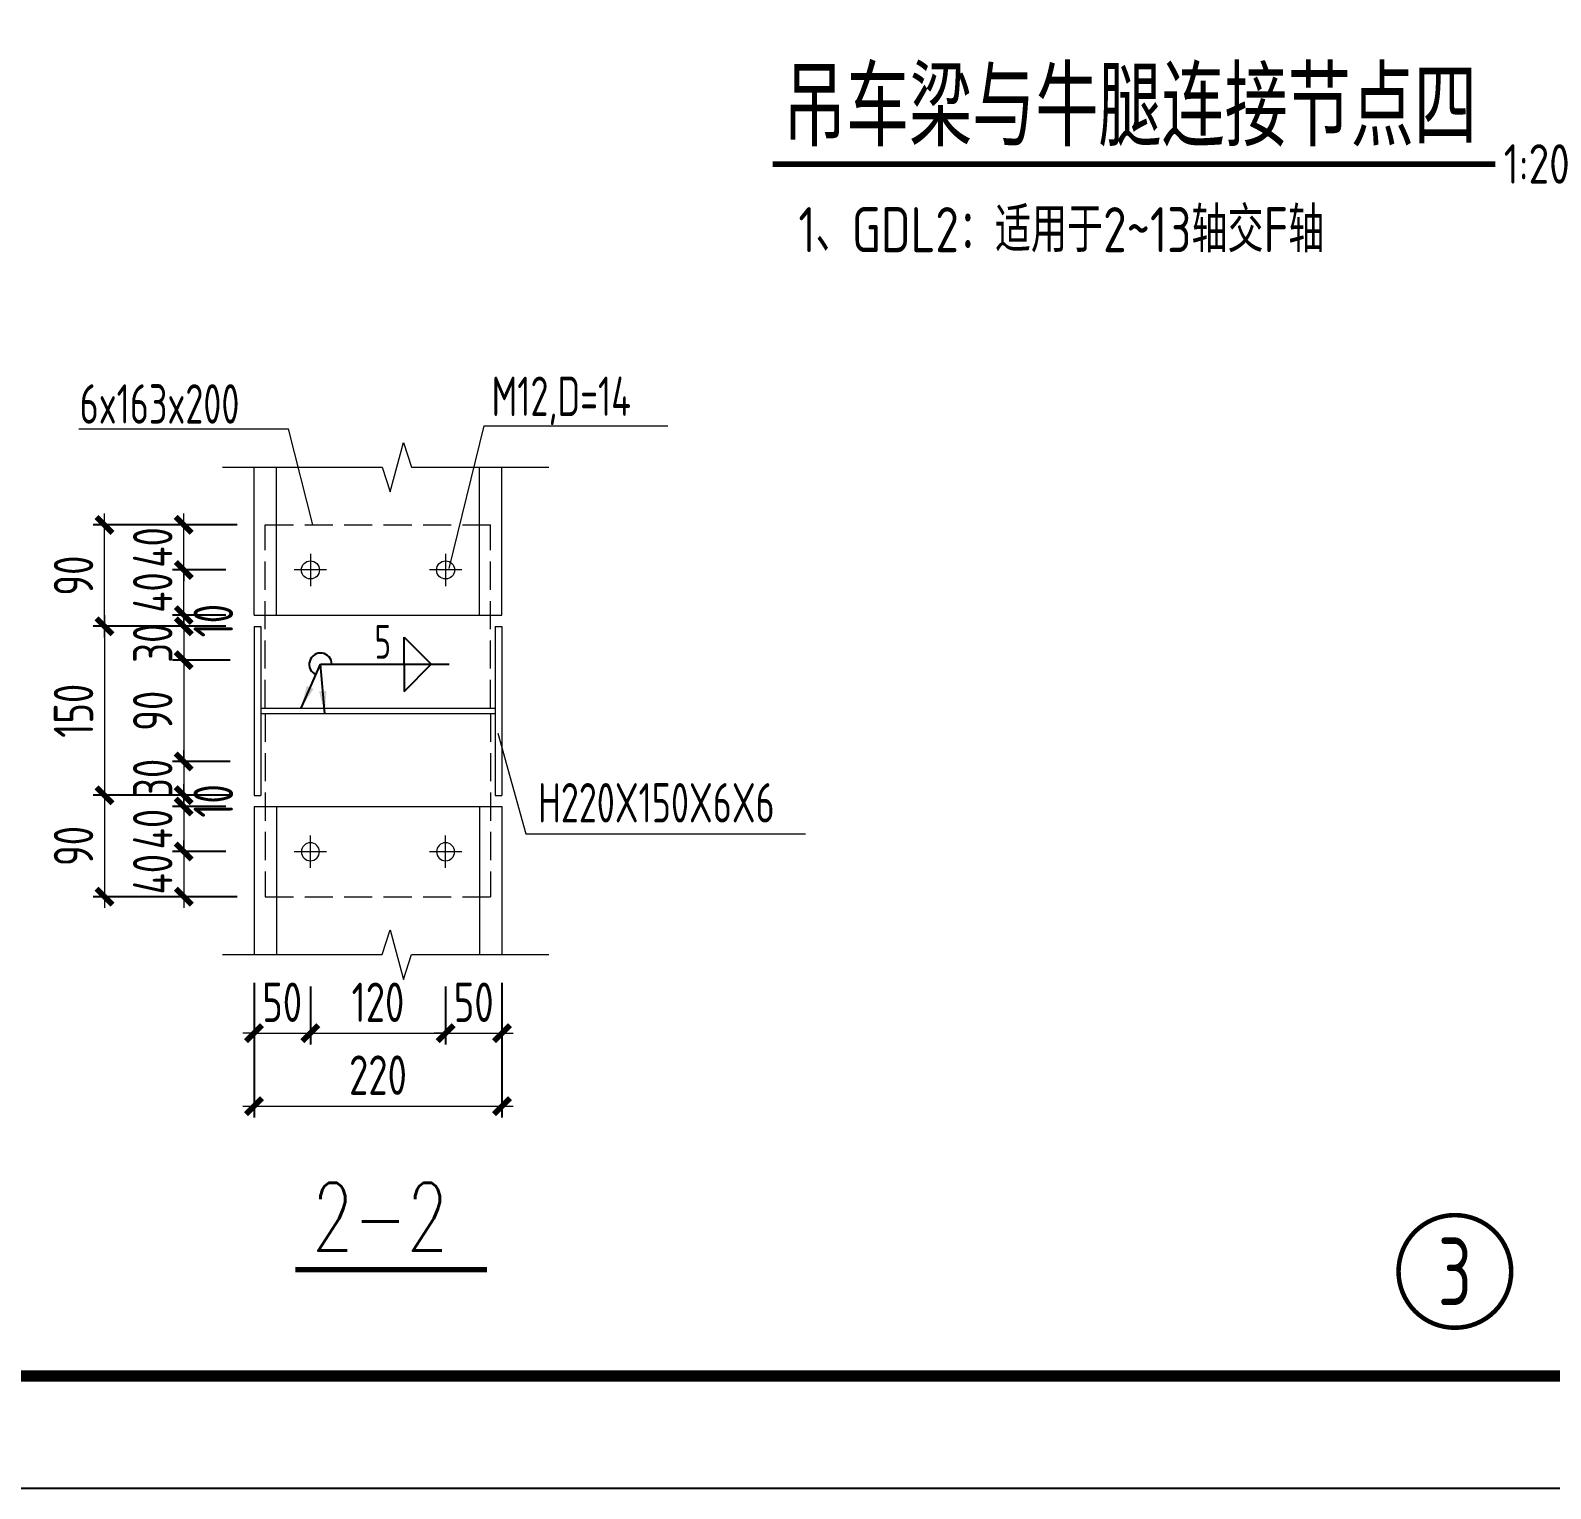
# Model space of a CAD drawing. Extents: x -2746917 to -971774, y -3334247 to -3250358.
# Drawn here: x -1269180 to -1255688, y -3316173 to -3303230 of the extents above; entities that cross this region are included whole.
import ezdxf
from ezdxf.enums import TextEntityAlignment as Align

# ---------------------------------------------------------------- set-up
doc = ezdxf.new("R2010")
doc.units = 0
doc.header["$LTSCALE"] = 1000
doc.header["$MEASUREMENT"] = 0
doc.header["$PDMODE"] = 35
doc.linetypes.add('DASH', pattern=[0.35, 0.25, -0.1])
doc.layers.get('0').update_dxf_attribs({"linetype": 'CONTINUOUS'})
doc.layers.get('Defpoints').update_dxf_attribs({"linetype": 'CONTINUOUS'})
for name, color, linetype in [('BEAM_CON', 4, 'CONTINUOUS'), ('DIM', 3, 'CONTINUOUS'), ('NUM', 7, 'CONTINUOUS'), ('PUB_TITLE', 4, 'CONTINUOUS'), ('TEXT', 7, 'CONTINUOUS'), ('THIN', 7, 'CONTINUOUS'), ('WELD', 7, 'CONTINUOUS')]:
    doc.layers.add(name, color=color, linetype=linetype)
doc.layers.add('yichutu', color=7, linetype='CONTINUOUS', true_color=0xffffff, plot=False)
doc.styles.add('TSSD_Dimension', font='tssdeng.shx', dxfattribs={"width": 0.75, "bigfont": 'Hztxt.shx'})
doc.styles.add('TSSD_Label', font='tssdeng.shx', dxfattribs={"width": 0.75, "bigfont": 'hztxt.shx'})
doc.styles.add('TSSD_Norm', font='tssdeng.shx', dxfattribs={"width": 0.75, "bigfont": 'hztxt.shx'})
doc.styles.add('TSSD_Num', font='tssdeng.shx', dxfattribs={"width": 0.75, "bigfont": 'hztxt.shx'})
doc.styles.add('正文', font='romans.shx', dxfattribs={"width": 0.71, "bigfont": 'hztxt.shx'})
doc.dimstyles.new('TSSD_10_100', dxfattribs={"dimtxt": 350, "dimasz": 100, "dimexe": 100, "dimexo": 250, "dimgap": 100, "dimtad": 1, "dimdec": 0, "dimlfac": 0.1, "dimzin": 0, "dimdsep": 46, "dimtxsty": 'TSSD_Dimension', "dimblk": 'ARCHTICK', "dimcen": 0, "dimdle": 100, "dimclrt": 7, "dimadec": 0, "dimazin": 0, "dimtfac": 1, "dimtdec": 0, "dimtix": 1, "dimtmove": 2, "dimatfit": 3, "dimldrblk": 'ARCHTICK', "dimfxl": 1, "dimtolj": 1, "dimtzin": 0, "dimlwd": 5, "dimarcsym": 0})
doc.dimstyles.new('TSSD_LEADER_STYLE_200.0', dxfattribs={"dimtxt": 700, "dimasz": 200, "dimexe": 200, "dimexo": 500, "dimgap": 0.09, "dimtad": 0, "dimtih": 1, "dimtoh": 1, "dimdec": 4, "dimzin": 0, "dimdsep": 46, "dimtxsty": 'Standard', "dimcen": 0.09, "dimdle": 200, "dimclrt": 7, "dimadec": 0, "dimazin": 0, "dimtfac": 1, "dimtdec": 4, "dimtofl": 0, "dimtmove": 0, "dimatfit": 3, "dimfxl": 1, "dimtolj": 1, "dimtzin": 0, "dimarcsym": 0})

# ---------------------------------------------------------------- blocks, each defined once
blk = doc.blocks.new('_ArchTick')
at = {"color": 0, "const_width": 0.5}
blk.add_lwpolyline([(-0.71, -0.71), (0.71, 0.71)], dxfattribs=at)
blk = doc.blocks.new('*D3440')
at = {"layer": 'Defpoints', "color": 0}
for p in [(-1267195, -3308519), (-1267819, -3308819), (-1267156, -3308819)]:
    blk.add_point(p, dxfattribs=at)
at = {"layer": 'DIM', "color": 0, "lineweight": 5}
for p, q in [((-1267819, -3308519), (-1267819, -3308419)), ((-1267819, -3308519), (-1267819, -3308819)), ((-1267819, -3308819), (-1267819, -3308919))]:
    blk.add_line(p, q, dxfattribs=at)
at = {"layer": 'DIM', "color": 0, "lineweight": -2}
for p, q in [((-1267445, -3308519), (-1267919, -3308519)), ((-1267406, -3308819), (-1267919, -3308819))]:
    blk.add_line(p, q, dxfattribs=at)
at = {"layer": 'DIM', "color": 0, "lineweight": 5, "xscale": 100, "yscale": 100, "zscale": 100}
for p, rotation in [((-1267819, -3308519), 270), ((-1267819, -3308819), 90)]:
    blk.add_blockref('_ArchTick', p, dxfattribs=dict(at, rotation=rotation))
at = {"layer": 'DIM', "color": 7, "lineweight": 5, "insert": (-1268094, -3308669), "char_height": 350, "attachment_point": 5, "rotation": 90, "style": 'TSSD_Dimension'}
blk.add_mtext('\\A1;30', dxfattribs=at)
blk = doc.blocks.new('*D3441')
at = {"layer": 'Defpoints', "color": 0}
for p in [(-1267156, -3308819), (-1267819, -3309719), (-1267156, -3309719)]:
    blk.add_point(p, dxfattribs=at)
at = {"layer": 'DIM', "color": 0, "lineweight": -2}
for p, q in [((-1267406, -3308819), (-1267919, -3308819)), ((-1267406, -3309719), (-1267919, -3309719))]:
    blk.add_line(p, q, dxfattribs=at)
at = {"layer": 'DIM', "color": 0, "lineweight": 5}
blk.add_line((-1267819, -3308719), (-1267819, -3309819), dxfattribs=at)
at = {"layer": 'DIM', "color": 0, "lineweight": 5, "xscale": 100, "yscale": 100, "zscale": 100}
for p, rotation in [((-1267819, -3308819), 90), ((-1267819, -3309719), 270)]:
    blk.add_blockref('_ArchTick', p, dxfattribs=dict(at, rotation=rotation))
at = {"layer": 'DIM', "color": 7, "lineweight": 5, "insert": (-1268094, -3309269), "char_height": 350, "attachment_point": 5, "rotation": 90, "style": 'TSSD_Dimension'}
blk.add_mtext('\\A1;90', dxfattribs=at)
blk = doc.blocks.new('*D3442')
at = {"layer": 'Defpoints', "color": 0}
for p in [(-1267156, -3309719), (-1267819, -3310019), (-1267156, -3310019)]:
    blk.add_point(p, dxfattribs=at)
at = {"layer": 'DIM', "color": 0, "lineweight": 5}
for p, q in [((-1267819, -3309719), (-1267819, -3309619)), ((-1267819, -3309719), (-1267819, -3310019)), ((-1267819, -3310019), (-1267819, -3310119))]:
    blk.add_line(p, q, dxfattribs=at)
at = {"layer": 'DIM', "color": 0, "lineweight": -2}
for p, q in [((-1267406, -3309719), (-1267919, -3309719)), ((-1267406, -3310019), (-1267919, -3310019))]:
    blk.add_line(p, q, dxfattribs=at)
at = {"layer": 'DIM', "color": 0, "lineweight": 5, "xscale": 100, "yscale": 100, "zscale": 100}
for p, rotation in [((-1267819, -3309719), 270), ((-1267819, -3310019), 90)]:
    blk.add_blockref('_ArchTick', p, dxfattribs=dict(at, rotation=rotation))
at = {"layer": 'DIM', "color": 7, "lineweight": 5, "insert": (-1268094, -3309869), "char_height": 350, "attachment_point": 5, "rotation": 90, "style": 'TSSD_Dimension'}
blk.add_mtext('\\A1;30', dxfattribs=at)
blk = doc.blocks.new('*D3443')
at = {"layer": 'Defpoints', "color": 0}
for p in [(-1267195, -3308519), (-1268522, -3310019), (-1267195, -3310019)]:
    blk.add_point(p, dxfattribs=at)
at = {"layer": 'DIM', "color": 0, "lineweight": 5}
blk.add_line((-1268522, -3308419), (-1268522, -3310119), dxfattribs=at)
at = {"layer": 'DIM', "color": 0, "lineweight": -2}
for p, q in [((-1267445, -3308519), (-1268622, -3308519)), ((-1267445, -3310019), (-1268622, -3310019))]:
    blk.add_line(p, q, dxfattribs=at)
at = {"layer": 'DIM', "color": 0, "lineweight": 5, "xscale": 100, "yscale": 100, "zscale": 100}
for p, rotation in [((-1268522, -3308519), 90), ((-1268522, -3310019), 270)]:
    blk.add_blockref('_ArchTick', p, dxfattribs=dict(at, rotation=rotation))
at = {"layer": 'DIM', "color": 7, "lineweight": 5, "insert": (-1268797, -3309269), "char_height": 350, "attachment_point": 5, "rotation": 90, "style": 'TSSD_Dimension'}
blk.add_mtext('\\A1;150', dxfattribs=at)
blk = doc.blocks.new('*D3444')
at = {"layer": 'Defpoints', "color": 0}
for p in [(-1267195, -3311466), (-1266695, -3311466), (-1266695, -3312131)]:
    blk.add_point(p, dxfattribs=at)
at = {"layer": 'DIM', "color": 0, "lineweight": -2}
for p, q in [((-1267195, -3311716), (-1267195, -3312231)), ((-1266695, -3311716), (-1266695, -3312231))]:
    blk.add_line(p, q, dxfattribs=at)
at = {"layer": 'DIM', "color": 0, "lineweight": 5}
for p, q in [((-1267195, -3312131), (-1267295, -3312131)), ((-1267195, -3312131), (-1266695, -3312131)), ((-1266695, -3312131), (-1266595, -3312131))]:
    blk.add_line(p, q, dxfattribs=at)
at = {"layer": 'DIM', "color": 0, "lineweight": 5, "xscale": 100, "yscale": 100, "zscale": 100}
blk.add_blockref('_ArchTick', (-1267195, -3312131), dxfattribs=at)
at = {"layer": 'DIM', "color": 0, "lineweight": 5, "xscale": 100, "yscale": 100, "zscale": 100, "rotation": 180}
blk.add_blockref('_ArchTick', (-1266695, -3312131), dxfattribs=at)
at = {"layer": 'DIM', "color": 7, "lineweight": 5, "insert": (-1266945, -3311856), "char_height": 350, "attachment_point": 5, "style": 'TSSD_Dimension'}
blk.add_mtext('\\A1;50', dxfattribs=at)
blk = doc.blocks.new('*D3445')
at = {"layer": 'Defpoints', "color": 0}
for p in [(-1265495, -3311466), (-1264995, -3311466), (-1264995, -3312131)]:
    blk.add_point(p, dxfattribs=at)
at = {"layer": 'DIM', "color": 0, "lineweight": -2}
for p, q in [((-1265495, -3311716), (-1265495, -3312231)), ((-1264995, -3311716), (-1264995, -3312231))]:
    blk.add_line(p, q, dxfattribs=at)
at = {"layer": 'DIM', "color": 0, "lineweight": 5}
for p, q in [((-1265495, -3312131), (-1265595, -3312131)), ((-1265495, -3312131), (-1264995, -3312131)), ((-1264995, -3312131), (-1264895, -3312131))]:
    blk.add_line(p, q, dxfattribs=at)
at = {"layer": 'DIM', "color": 0, "lineweight": 5, "xscale": 100, "yscale": 100, "zscale": 100}
blk.add_blockref('_ArchTick', (-1265495, -3312131), dxfattribs=at)
at = {"layer": 'DIM', "color": 0, "lineweight": 5, "xscale": 100, "yscale": 100, "zscale": 100, "rotation": 180}
blk.add_blockref('_ArchTick', (-1264995, -3312131), dxfattribs=at)
at = {"layer": 'DIM', "color": 7, "lineweight": 5, "insert": (-1265245, -3311856), "char_height": 350, "attachment_point": 5, "style": 'TSSD_Dimension'}
blk.add_mtext('\\A1;50', dxfattribs=at)
blk = doc.blocks.new('A$C7F823345')
at = {"layer": 'BEAM_CON', "lineweight": 5}
for p, q in [((4, 169), (4, -119)), ((148, 25), (-140, 25))]:
    blk.add_line(p, q, dxfattribs=at)
blk.add_circle((4, 25), 80, dxfattribs=at)
blk = doc.blocks.new('*D3446')
at = {"layer": 'Defpoints', "color": 0}
for p in [(-1267819, -3308419), (-1267195, -3308419), (-1267195, -3308519)]:
    blk.add_point(p, dxfattribs=at)
at = {"layer": 'DIM', "color": 0, "lineweight": -2}
for p, q in [((-1267445, -3308419), (-1267919, -3308419)), ((-1267445, -3308519), (-1267919, -3308519))]:
    blk.add_line(p, q, dxfattribs=at)
at = {"layer": 'DIM', "color": 0, "lineweight": 5}
for p, q in [((-1267819, -3308419), (-1267819, -3308319)), ((-1267819, -3308519), (-1267819, -3308419)), ((-1267819, -3308519), (-1267819, -3308619))]:
    blk.add_line(p, q, dxfattribs=at)
at = {"layer": 'DIM', "color": 0, "lineweight": 5, "xscale": 100, "yscale": 100, "zscale": 100}
for p, rotation in [((-1267819, -3308419), 270), ((-1267819, -3308519), 90)]:
    blk.add_blockref('_ArchTick', p, dxfattribs=dict(at, rotation=rotation))
at = {"layer": 'DIM', "color": 7, "lineweight": 5, "insert": (-1267556, -3308469), "char_height": 350, "attachment_point": 5, "rotation": 90, "style": 'TSSD_Dimension'}
blk.add_mtext('\\A1;10', dxfattribs=at)
blk = doc.blocks.new('*D3447')
at = {"layer": 'Defpoints', "color": 0}
for p in [(-1267819, -3308019), (-1267195, -3308019), (-1267195, -3308419)]:
    blk.add_point(p, dxfattribs=at)
at = {"layer": 'DIM', "color": 0, "lineweight": -2}
for p, q in [((-1267445, -3308019), (-1267919, -3308019)), ((-1267445, -3308419), (-1267919, -3308419))]:
    blk.add_line(p, q, dxfattribs=at)
at = {"layer": 'DIM', "color": 0, "lineweight": 5}
for p, q in [((-1267819, -3308019), (-1267819, -3307919)), ((-1267819, -3308419), (-1267819, -3308019)), ((-1267819, -3308419), (-1267819, -3308519))]:
    blk.add_line(p, q, dxfattribs=at)
at = {"layer": 'DIM', "color": 0, "lineweight": 5, "xscale": 100, "yscale": 100, "zscale": 100}
for p, rotation in [((-1267819, -3308019), 270), ((-1267819, -3308419), 90)]:
    blk.add_blockref('_ArchTick', p, dxfattribs=dict(at, rotation=rotation))
at = {"layer": 'DIM', "color": 7, "lineweight": 5, "insert": (-1268094, -3308219), "char_height": 350, "attachment_point": 5, "rotation": 90, "style": 'TSSD_Dimension'}
blk.add_mtext('\\A1;40', dxfattribs=at)
blk = doc.blocks.new('*D3448')
at = {"layer": 'Defpoints', "color": 0}
for p in [(-1267819, -3307619), (-1267195, -3307619), (-1267195, -3308019)]:
    blk.add_point(p, dxfattribs=at)
at = {"layer": 'DIM', "color": 0, "lineweight": -2}
for p, q in [((-1267445, -3307619), (-1267919, -3307619)), ((-1267445, -3308019), (-1267919, -3308019))]:
    blk.add_line(p, q, dxfattribs=at)
at = {"layer": 'DIM', "color": 0, "lineweight": 5}
for p, q in [((-1267819, -3307619), (-1267819, -3307519)), ((-1267819, -3308019), (-1267819, -3307619)), ((-1267819, -3308019), (-1267819, -3308119))]:
    blk.add_line(p, q, dxfattribs=at)
at = {"layer": 'DIM', "color": 0, "lineweight": 5, "xscale": 100, "yscale": 100, "zscale": 100}
for p, rotation in [((-1267819, -3307619), 270), ((-1267819, -3308019), 90)]:
    blk.add_blockref('_ArchTick', p, dxfattribs=dict(at, rotation=rotation))
at = {"layer": 'DIM', "color": 7, "lineweight": 5, "insert": (-1268094, -3307819), "char_height": 350, "attachment_point": 5, "rotation": 90, "style": 'TSSD_Dimension'}
blk.add_mtext('\\A1;40', dxfattribs=at)
blk = doc.blocks.new('*D3449')
at = {"layer": 'Defpoints', "color": 0}
for p in [(-1268522, -3307619), (-1267095, -3307619), (-1267195, -3308519)]:
    blk.add_point(p, dxfattribs=at)
at = {"layer": 'DIM', "color": 0, "lineweight": -2}
for p, q in [((-1267345, -3307619), (-1268622, -3307619)), ((-1267445, -3308519), (-1268622, -3308519))]:
    blk.add_line(p, q, dxfattribs=at)
at = {"layer": 'DIM', "color": 0, "lineweight": 5}
blk.add_line((-1268522, -3308619), (-1268522, -3307519), dxfattribs=at)
at = {"layer": 'DIM', "color": 0, "lineweight": 5, "xscale": 100, "yscale": 100, "zscale": 100}
for p, rotation in [((-1268522, -3307619), 90), ((-1268522, -3308519), 270)]:
    blk.add_blockref('_ArchTick', p, dxfattribs=dict(at, rotation=rotation))
at = {"layer": 'DIM', "color": 7, "lineweight": 5, "insert": (-1268797, -3308069), "char_height": 350, "attachment_point": 5, "rotation": 90, "style": 'TSSD_Dimension'}
blk.add_mtext('\\A1;90', dxfattribs=at)
blk = doc.blocks.new('*D3450')
at = {"layer": 'Defpoints', "color": 0}
for p in [(-1267195, -3310019), (-1267819, -3310119), (-1267195, -3310119)]:
    blk.add_point(p, dxfattribs=at)
at = {"layer": 'DIM', "color": 0, "lineweight": -2}
for p, q in [((-1267445, -3310019), (-1267919, -3310019)), ((-1267445, -3310119), (-1267919, -3310119))]:
    blk.add_line(p, q, dxfattribs=at)
at = {"layer": 'DIM', "color": 0, "lineweight": 5}
for p, q in [((-1267819, -3310019), (-1267819, -3309919)), ((-1267819, -3310019), (-1267819, -3310119)), ((-1267819, -3310119), (-1267819, -3310219))]:
    blk.add_line(p, q, dxfattribs=at)
at = {"layer": 'DIM', "color": 0, "lineweight": 5, "xscale": 100, "yscale": 100, "zscale": 100}
for p, rotation in [((-1267819, -3310019), 270), ((-1267819, -3310119), 90)]:
    blk.add_blockref('_ArchTick', p, dxfattribs=dict(at, rotation=rotation))
at = {"layer": 'DIM', "color": 7, "lineweight": 5, "insert": (-1267556, -3310069), "char_height": 350, "attachment_point": 5, "rotation": 90, "style": 'TSSD_Dimension'}
blk.add_mtext('\\A1;10', dxfattribs=at)
blk = doc.blocks.new('*D3451')
at = {"layer": 'Defpoints', "color": 0}
for p in [(-1267195, -3310119), (-1267819, -3310519), (-1267195, -3310519)]:
    blk.add_point(p, dxfattribs=at)
at = {"layer": 'DIM', "color": 0, "lineweight": 5}
for p, q in [((-1267819, -3310119), (-1267819, -3310019)), ((-1267819, -3310119), (-1267819, -3310519)), ((-1267819, -3310519), (-1267819, -3310619))]:
    blk.add_line(p, q, dxfattribs=at)
at = {"layer": 'DIM', "color": 0, "lineweight": -2}
for p, q in [((-1267445, -3310119), (-1267919, -3310119)), ((-1267445, -3310519), (-1267919, -3310519))]:
    blk.add_line(p, q, dxfattribs=at)
at = {"layer": 'DIM', "color": 0, "lineweight": 5, "xscale": 100, "yscale": 100, "zscale": 100}
for p, rotation in [((-1267819, -3310119), 270), ((-1267819, -3310519), 90)]:
    blk.add_blockref('_ArchTick', p, dxfattribs=dict(at, rotation=rotation))
at = {"layer": 'DIM', "color": 7, "lineweight": 5, "insert": (-1268094, -3310319), "char_height": 350, "attachment_point": 5, "rotation": 90, "style": 'TSSD_Dimension'}
blk.add_mtext('\\A1;40', dxfattribs=at)
blk = doc.blocks.new('*D3452')
at = {"layer": 'Defpoints', "color": 0}
for p in [(-1267195, -3310519), (-1267819, -3310919), (-1267195, -3310919)]:
    blk.add_point(p, dxfattribs=at)
at = {"layer": 'DIM', "color": 0, "lineweight": 5}
for p, q in [((-1267819, -3310519), (-1267819, -3310419)), ((-1267819, -3310519), (-1267819, -3310919)), ((-1267819, -3310919), (-1267819, -3311019))]:
    blk.add_line(p, q, dxfattribs=at)
at = {"layer": 'DIM', "color": 0, "lineweight": -2}
for p, q in [((-1267445, -3310519), (-1267919, -3310519)), ((-1267445, -3310919), (-1267919, -3310919))]:
    blk.add_line(p, q, dxfattribs=at)
at = {"layer": 'DIM', "color": 0, "lineweight": 5, "xscale": 100, "yscale": 100, "zscale": 100}
for p, rotation in [((-1267819, -3310519), 270), ((-1267819, -3310919), 90)]:
    blk.add_blockref('_ArchTick', p, dxfattribs=dict(at, rotation=rotation))
at = {"layer": 'DIM', "color": 7, "lineweight": 5, "insert": (-1268094, -3310719), "char_height": 350, "attachment_point": 5, "rotation": 90, "style": 'TSSD_Dimension'}
blk.add_mtext('\\A1;40', dxfattribs=at)
blk = doc.blocks.new('*D3453')
at = {"layer": 'Defpoints', "color": 0}
for p in [(-1267195, -3310019), (-1268522, -3310919), (-1267095, -3310919)]:
    blk.add_point(p, dxfattribs=at)
at = {"layer": 'DIM', "color": 0, "lineweight": -2}
for p, q in [((-1267445, -3310019), (-1268622, -3310019)), ((-1267345, -3310919), (-1268622, -3310919))]:
    blk.add_line(p, q, dxfattribs=at)
at = {"layer": 'DIM', "color": 0, "lineweight": 5}
blk.add_line((-1268522, -3309919), (-1268522, -3311019), dxfattribs=at)
at = {"layer": 'DIM', "color": 0, "lineweight": 5, "xscale": 100, "yscale": 100, "zscale": 100}
for p, rotation in [((-1268522, -3310019), 90), ((-1268522, -3310919), 270)]:
    blk.add_blockref('_ArchTick', p, dxfattribs=dict(at, rotation=rotation))
at = {"layer": 'DIM', "color": 7, "lineweight": 5, "insert": (-1268797, -3310469), "char_height": 350, "attachment_point": 5, "rotation": 90, "style": 'TSSD_Dimension'}
blk.add_mtext('\\A1;90', dxfattribs=at)
blk = doc.blocks.new('_WELD004')
at = {"color": 0, "linetype": 'ByBlock'}
for p, q in [((0, 1), (1, 0)), ((0, 0), (0, 1))]:
    blk.add_line(p, q, dxfattribs=at)
blk = doc.blocks.new('*D3454')
at = {"layer": 'Defpoints', "color": 0}
for p in [(-1266695, -3311716), (-1265495, -3311716), (-1265495, -3312131)]:
    blk.add_point(p, dxfattribs=at)
at = {"layer": 'DIM', "color": 0, "lineweight": -2}
for p, q in [((-1266695, -3311966), (-1266695, -3312231)), ((-1265495, -3311966), (-1265495, -3312231))]:
    blk.add_line(p, q, dxfattribs=at)
at = {"layer": 'DIM', "color": 0, "lineweight": 5}
blk.add_line((-1266795, -3312131), (-1265395, -3312131), dxfattribs=at)
at = {"layer": 'DIM', "color": 0, "lineweight": 5, "xscale": 100, "yscale": 100, "zscale": 100, "rotation": 180}
blk.add_blockref('_ArchTick', (-1266695, -3312131), dxfattribs=at)
at = {"layer": 'DIM', "color": 0, "lineweight": 5, "xscale": 100, "yscale": 100, "zscale": 100}
blk.add_blockref('_ArchTick', (-1265495, -3312131), dxfattribs=at)
at = {"layer": 'DIM', "color": 7, "lineweight": 5, "insert": (-1266095, -3311856), "char_height": 350, "attachment_point": 5, "style": 'TSSD_Dimension'}
blk.add_mtext('\\A1;120', dxfattribs=at)
blk = doc.blocks.new('*D3455')
at = {"layer": 'Defpoints', "color": 0}
for p in [(-1267195, -3311433), (-1264995, -3311433), (-1264995, -3312778)]:
    blk.add_point(p, dxfattribs=at)
at = {"layer": 'DIM', "color": 0, "lineweight": -2}
for p, q in [((-1267195, -3311683), (-1267195, -3312878)), ((-1264995, -3311683), (-1264995, -3312878))]:
    blk.add_line(p, q, dxfattribs=at)
at = {"layer": 'DIM', "color": 0, "lineweight": 5}
blk.add_line((-1267295, -3312778), (-1264895, -3312778), dxfattribs=at)
at = {"layer": 'DIM', "color": 0, "lineweight": 5, "xscale": 100, "yscale": 100, "zscale": 100, "rotation": 180}
blk.add_blockref('_ArchTick', (-1267195, -3312778), dxfattribs=at)
at = {"layer": 'DIM', "color": 0, "lineweight": 5, "xscale": 100, "yscale": 100, "zscale": 100}
blk.add_blockref('_ArchTick', (-1264995, -3312778), dxfattribs=at)
at = {"layer": 'DIM', "color": 7, "lineweight": 5, "insert": (-1266095, -3312503), "char_height": 350, "attachment_point": 5, "style": 'TSSD_Dimension'}
blk.add_mtext('\\A1;220', dxfattribs=at)
blk = doc.blocks.new('ts_idx1')
at = {"color": 0, "linetype": 'ByBlock', "lineweight": -2, "const_width": 0.04}
blk.add_lwpolyline([(-0.5, 0, 1), (0.5, 0, 1)], format="xyb", close=True, dxfattribs=at)
at = {"color": 0, "linetype": 'ByBlock', "lineweight": -2, "style": 'TSSD_Num', "width": 0.75}
blk.add_attdef('A', text='', height=0.6, dxfattribs=at).set_placement((0, 0), align=Align.MIDDLE_CENTER)
blk = doc.blocks.new('yct-891-420-89100-42000-100-2004.0')
at = {"layer": 'yichutu', "color": 7, "true_color": 0xffffff}
blk.add_lwpolyline([(0, 0), (0, 42000), (89100, 42000), (89100, 0)], close=True, dxfattribs=at)
blk = doc.blocks.new('A$C440D491C')
at = {"layer": 'PUB_TITLE'}
blk.add_lwpolyline([(0, 0), (0, 42000), (89100, 42000), (89100, 0)], close=True, dxfattribs=at)
at = {"layer": 'PUB_TITLE', "const_width": 100}
blk.add_lwpolyline([(88100, 1000), (88100, 41000), (713, 41000), (713, 1000), (88100, 1000)], dxfattribs=at)

msp = doc.modelspace()

# ---------------------------------------------------------------- linework, layer by layer
at = {"layer": 'BEAM_CON', "lineweight": 5}
for p, q in [((-1267195.11, -3308419.45), (-1267195.11, -3307106.18)), ((-1266995.11, -3308419.45), (-1266995.11, -3307106.18)), ((-1265195.11, -3308419.45), (-1265195.11, -3307106.18)), ((-1264995.11, -3308419.45), (-1264995.11, -3307106.18)), ((-1267195.11, -3308419.45), (-1264995.11, -3308419.45)), ((-1267195.11, -3308519.45), (-1267195.11, -3310019.45)), ((-1267195.11, -3308519.45), (-1267135.11, -3308519.45)), ((-1267135.11, -3308519.45), (-1267135.11, -3310019.45)), ((-1265055.11, -3308519.45), (-1265055.11, -3310019.45)), ((-1265055.11, -3308519.45), (-1264995.11, -3308519.45)), ((-1264995.11, -3308519.45), (-1264995.11, -3310019.45)), ((-1267135.11, -3309244.45), (-1265055.11, -3309244.45)), ((-1267135.11, -3309294.45), (-1265055.11, -3309294.45)), ((-1267195.11, -3310019.45), (-1267135.11, -3310019.45)), ((-1265055.11, -3310019.45), (-1264995.11, -3310019.45)), ((-1267195.11, -3310119.45), (-1267195.11, -3311432.73)), ((-1267195.11, -3310119.45), (-1264995.11, -3310119.45)), ((-1266995.11, -3310119.45), (-1266995.11, -3311432.73)), ((-1265195.11, -3310119.45), (-1265195.11, -3311432.73)), ((-1264995.11, -3310119.45), (-1264995.11, -3311432.73))]:
    msp.add_line(p, q, dxfattribs=at)
at = {"layer": 'BEAM_CON', "linetype": 'DASH', "lineweight": 5}
for p, q in [((-1267095.11, -3307619.45), (-1265095.11, -3307619.45)), ((-1267095.11, -3309244.45), (-1267095.11, -3307619.45)), ((-1265095.11, -3309244.45), (-1265095.11, -3307619.45)), ((-1267095.11, -3309294.45), (-1267095.11, -3310919.45)), ((-1265095.11, -3309294.45), (-1265095.11, -3310919.45)), ((-1267095.11, -3310919.45), (-1265095.11, -3310919.45))]:
    msp.add_line(p, q, dxfattribs=at)
at = {"layer": 'NUM', "const_width": 50}
for points, elevation in [([(-1262592.19, -3304417.77), (-1256177.78, -3304417.77)], 267.92), ([(-1266827.24, -3314229.64), (-1265126.88, -3314229.64)], -48)]:
    msp.add_lwpolyline(points, dxfattribs=dict(at, elevation=elevation))
at = {"layer": 'TEXT', "lineweight": 5}
for p, q in [((-1268749.43, -3306767.29), (-1266888, -3306767.29)), ((-1266673.09, -3307618.33), (-1266888, -3306767.29)), ((-1265155.98, -3306740.97, -48), (-1265467.22, -3308004.57, -48)), ((-1265155.98, -3306740.97, -48), (-1263521.1, -3306740.97, -48)), ((-1265032.59, -3309466.92, -48), (-1264781.29, -3310361.02, -48)), ((-1264781.29, -3310361.02, -48), (-1262300.25, -3310361.02, -48))]:
    msp.add_line(p, q, dxfattribs=at)
at = {"layer": 'THIN', "lineweight": 5}
for points in [[(-1267475.11, -3307106.18), (-1266057.54, -3307106.18), (-1265987.54, -3307326.18), (-1265867.54, -3306886.18), (-1265797.54, -3307106.18), (-1264579.98, -3307106.18)], [(-1267475.11, -3311432.73), (-1266057.54, -3311432.73), (-1265987.54, -3311212.73), (-1265867.54, -3311652.73), (-1265797.54, -3311432.73), (-1264579.98, -3311432.73)]]:
    msp.add_lwpolyline(points, dxfattribs=at)
at = {"layer": 'WELD'}
msp.add_line((-1266604.96, -3308856.45), (-1265461.99, -3308856.45), dxfattribs=at)
msp.add_arc((-1266604.96, -3308856.45), 100, 0, 245.965942, dxfattribs=at)

# ---------------------------------------------------------------- block references
at = {"ltscale": 1.5}
msp.add_blockref('A$C440D491C', (-1309480.26, -3316173.05), dxfattribs=at)
at = {"layer": 'BEAM_CON', "lineweight": 5}
for p in [(-1266698.79, -3308043.96), (-1265498.79, -3308043.96)]:
    msp.add_blockref('A$C7F823345', p, dxfattribs=at)
at = {"layer": 'BEAM_CON', "lineweight": 5, "xscale": -1, "rotation": 180}
for p in [(-1266698.79, -3310494.95), (-1265498.79, -3310494.95)]:
    msp.add_blockref('A$C7F823345', p, dxfattribs=at)
at = {"layer": 'THIN'}
ref = msp.add_blockref('ts_idx1', (-1256537.46, -3314245.42), dxfattribs=dict(at, xscale=999.9999799998477, yscale=999.9999800003134, zscale=999.9999800000005))
ref.add_attrib('2', '3', dxfattribs={"height": 600, "style": 'TSSD_Num', "width": 0.75}).set_placement((-1256537.46, -3314245.42), align=Align.MIDDLE_CENTER)
at = {"layer": 'WELD', "xscale": 240, "yscale": 240, "zscale": 240}
msp.add_blockref('_WELD004', (-1265861.99, -3308856.45), dxfattribs=at)
at = {"layer": 'WELD', "xscale": -240, "yscale": 240, "zscale": 240.0000000000001, "rotation": 180}
msp.add_blockref('_WELD004', (-1265861.99, -3308856.45), dxfattribs=at)
at = {"layer": 'yichutu'}
msp.add_blockref('yct-891-420-89100-42000-100-2004.0', (-1309480.26, -3316173.05), dxfattribs=at)

# ---------------------------------------------------------------- texts
at = {"layer": 'TEXT', "lineweight": 9, "style": 'TSSD_Label', "width": 0.8}
for s, height, p in [('吊车梁与牛腿连接节点四', 700, (-1262501, -3304259.36, 267.92)), ('1:20', 350, (-1256103.85, -3304590.03, 267.92)), ('1、GDL2：适用于2~13轴交F轴', 400, (-1262362.93, -3305198.1, 123.92))]:
    msp.add_text(s, height=height, dxfattribs=at).set_placement(p)
at = {"layer": 'TEXT', "lineweight": 5}
for s, height, style, width, p in [('6x163x200', 350, 'TSSD_Norm', 0.7, (-1268742.27, -3306720.31)), ('M12,D=14', 350, 'TSSD_Norm', 0.7, (-1265086.5, -3306652.2, -48)), ('5', 300, 'TSSD_Label', 0.7, (-1266125.06, -3308806.45)), ('H220X150X6X6', 350, 'TSSD_Norm', 0.7, (-1264674.3, -3310260.47, -48)), ('2-2', 600.008, '正文', 0.71, (-1266677.77, -3314059.96, -48))]:
    msp.add_text(s, height=height, dxfattribs=dict(at, style=style, width=width)).set_placement(p)

# ---------------------------------------------------------------- dimensions: what is measured, and where the dimension line sits
at = {"layer": 'DIM', "lineweight": 5}
for base, p1, p2, angle, picture, middle in [((-1268522.14, -3307619.45), (-1267195.11, -3308519.45), (-1267095.11, -3307619.45), 90, '*D3449', (-1268797.14, -3308069.45)), ((-1267818.67, -3307619.45), (-1267195.11, -3308019.45), (-1267195.11, -3307619.45), 90, '*D3448', (-1268093.67, -3307819.45)), ((-1267818.67, -3308019.45), (-1267195.11, -3308419.45), (-1267195.11, -3308019.45), 90, '*D3447', (-1268093.67, -3308219.45)), ((-1268522.14, -3310019.45), (-1267195.11, -3308519.45), (-1267195.11, -3310019.45), 90, '*D3443', (-1268797.14, -3309269.45)), ((-1267818.67, -3308819.45), (-1267195.11, -3308519.45), (-1267155.63, -3308819.45), 90, '*D3440', (-1268093.67, -3308669.45)), ((-1267818.67, -3309719.45), (-1267155.63, -3308819.45), (-1267155.63, -3309719.45), 90, '*D3441', (-1268093.67, -3309269.45)), ((-1267818.67, -3310019.45), (-1267155.63, -3309719.45), (-1267155.63, -3310019.45), 90, '*D3442', (-1268093.67, -3309869.45)), ((-1268522.14, -3310919.45), (-1267195.11, -3310019.45), (-1267095.11, -3310919.45), 270, '*D3453', (-1268797.14, -3310469.45)), ((-1267818.67, -3310519.45), (-1267195.11, -3310119.45), (-1267195.11, -3310519.45), 270, '*D3451', (-1268093.67, -3310319.45)), ((-1267818.67, -3310919.45), (-1267195.11, -3310519.45), (-1267195.11, -3310919.45), 270, '*D3452', (-1268093.67, -3310719.45))]:
    dim = msp.add_linear_dim(base=base, p1=p1, p2=p2, angle=angle, dimstyle='TSSD_10_100', dxfattribs=at)
    dim.commit()
    dim.dimension.update_dxf_attribs({"geometry": picture, "text_midpoint": middle})
for base, p1, p2, angle, picture, middle in [((-1267818.67, -3308419.45), (-1267195.11, -3308519.45), (-1267195.11, -3308419.45), 90, '*D3446', (-1267556.23, -3308469.45)), ((-1267818.67, -3310119.45), (-1267195.11, -3310019.45), (-1267195.11, -3310119.45), 270, '*D3450', (-1267556.23, -3310069.45))]:
    dim = msp.add_linear_dim(base=base, p1=p1, p2=p2, angle=angle, dimstyle='TSSD_10_100', dxfattribs=at)
    dim.commit()
    dim.dimension.update_dxf_attribs({"geometry": picture, "text_midpoint": middle, "dimtype": 160})
for base, p1, p2, text, picture, middle in [((-1264995.11, -3312777.63), (-1267195.11, -3311432.73), (-1264995.11, -3311432.73), '220', '*D3455', (-1266095.11, -3312502.63)), ((-1265495.11, -3312131.08), (-1266695.11, -3311715.77), (-1265495.11, -3311715.77), '120', '*D3454', (-1266095.11, -3311856.08))]:
    dim = msp.add_linear_dim(base=base, p1=p1, p2=p2, text=text, dimstyle='TSSD_10_100', dxfattribs=at)
    dim.commit()
    dim.dimension.update_dxf_attribs({"geometry": picture, "text_midpoint": middle})
for base, p1, p2, picture, middle in [((-1266695.11, -3312131.08), (-1267195.11, -3311465.77), (-1266695.11, -3311465.77), '*D3444', (-1266945.11, -3311856.08)), ((-1264995.11, -3312131.08), (-1265495.11, -3311465.77), (-1264995.11, -3311465.77), '*D3445', (-1265245.11, -3311856.08))]:
    dim = msp.add_linear_dim(base=base, p1=p1, p2=p2, dimstyle='TSSD_10_100', dxfattribs=at)
    dim.commit()
    dim.dimension.update_dxf_attribs({"geometry": picture, "text_midpoint": middle})

# ---------------------------------------------------------------- leaders
at = {"layer": 'WELD'}
for points in [[(-1266777.99, -3309244.45), (-1266604.96, -3308856.45)], [(-1266567.79, -3309294.45), (-1266604.96, -3308856.45)]]:
    msp.add_leader(points, dimstyle='TSSD_LEADER_STYLE_200.0', dxfattribs=at)

doc.saveas('drawing.dxf')
